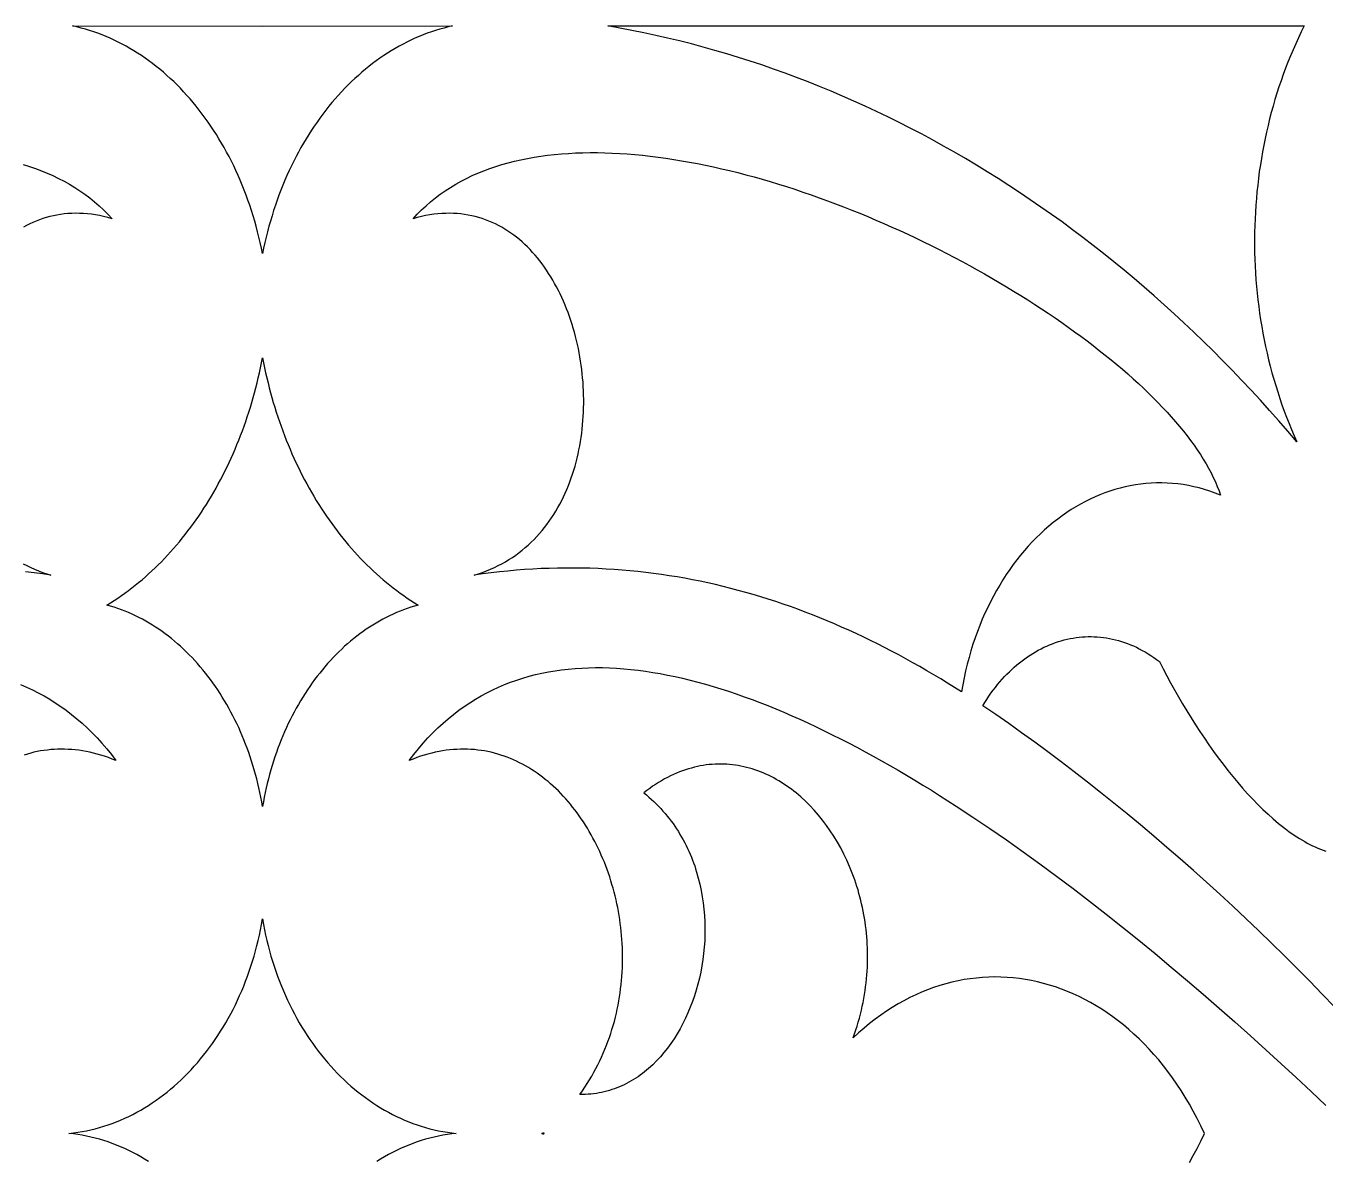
# Model space of a CAD drawing. Extents: x -4950 to -2150, y -1354 to 1346.
# Drawn here: x -4103 to -3927.7, y -1033.4 to -880.4 of the extents above; entities that cross this region are included whole.
import ezdxf

# ---------------------------------------------------------------- set-up
doc = ezdxf.new("R2010")
doc.units = 0
doc.layers.add('LAYER_1', color=18, linetype='CONTINUOUS')

msp = doc.modelspace()

# ---------------------------------------------------------------- linework, layer by layer
at = {"layer": 'LAYER_1'}
for points in [[(-4071.1, -911.13), (-4071.25, -910.38), (-4071.41, -909.64), (-4071.59, -908.9), (-4071.77, -908.17), (-4071.96, -907.44), (-4072.16, -906.73), (-4072.38, -906.02), (-4072.6, -905.31), (-4072.83, -904.61), (-4073.07, -903.92), (-4073.32, -903.24), (-4073.57, -902.56), (-4073.84, -901.9), (-4074.12, -901.23), (-4074.4, -900.58), (-4074.69, -899.93), (-4074.99, -899.3), (-4075.3, -898.67), (-4075.62, -898.04), (-4075.95, -897.43), (-4076.28, -896.82), (-4076.63, -896.23), (-4076.98, -895.64), (-4077.33, -895.06), (-4077.7, -894.49), (-4078.07, -893.93), (-4078.45, -893.37), (-4078.84, -892.83), (-4079.23, -892.29), (-4079.64, -891.77), (-4080.05, -891.25), (-4080.46, -890.75), (-4080.88, -890.25), (-4081.31, -889.77), (-4081.75, -889.29), (-4082.19, -888.82), (-4082.64, -888.37), (-4083.09, -887.92), (-4083.56, -887.49), (-4084.02, -887.07), (-4084.49, -886.65), (-4084.97, -886.25), (-4085.46, -885.86), (-4085.95, -885.48), (-4086.44, -885.11), (-4086.94, -884.75), (-4087.45, -884.41), (-4087.96, -884.07), (-4088.48, -883.75), (-4089, -883.44), (-4089.52, -883.14), (-4090.05, -882.85), (-4090.59, -882.58), (-4091.13, -882.32), (-4091.67, -882.07), (-4092.22, -881.83), (-4092.77, -881.61), (-4093.33, -881.39), (-4093.89, -881.2), (-4094.45, -881.01), (-4095.02, -880.84), (-4095.59, -880.68), (-4096.17, -880.54), (-4096.75, -880.4), (-4071.1, -880.41), (-4045.45, -880.4), (-4046.03, -880.54), (-4046.6, -880.68), (-4047.18, -880.84), (-4047.74, -881.01), (-4048.31, -881.2), (-4048.87, -881.39), (-4049.42, -881.61), (-4049.98, -881.83), (-4050.53, -882.07), (-4051.07, -882.32), (-4051.61, -882.58), (-4052.14, -882.85), (-4052.67, -883.14), (-4053.2, -883.44), (-4053.72, -883.75), (-4054.24, -884.07), (-4054.75, -884.41), (-4055.25, -884.75), (-4055.75, -885.11), (-4056.25, -885.48), (-4056.74, -885.86), (-4057.22, -886.25), (-4057.7, -886.65), (-4058.17, -887.07), (-4058.64, -887.49), (-4059.1, -887.92), (-4059.56, -888.37), (-4060.01, -888.82), (-4060.45, -889.29), (-4060.88, -889.77), (-4061.31, -890.25), (-4061.74, -890.75), (-4062.15, -891.25), (-4062.56, -891.77), (-4062.96, -892.29), (-4063.36, -892.83), (-4063.74, -893.37), (-4064.13, -893.93), (-4064.5, -894.49), (-4064.86, -895.06), (-4065.22, -895.64), (-4065.57, -896.23), (-4065.91, -896.82), (-4066.25, -897.43), (-4066.57, -898.04), (-4066.89, -898.67), (-4067.2, -899.3), (-4067.5, -899.93), (-4067.8, -900.58), (-4068.08, -901.23), (-4068.36, -901.9), (-4068.62, -902.56), (-4068.88, -903.24), (-4069.13, -903.92), (-4069.37, -904.61), (-4069.6, -905.31), (-4069.82, -906.02), (-4070.03, -906.73), (-4070.24, -907.44), (-4070.43, -908.17), (-4070.61, -908.9), (-4070.78, -909.64), (-4070.95, -910.38)], [(-3931.47, -936.54), (-3932.69, -935.11), (-3933.92, -933.7), (-3935.16, -932.3), (-3936.41, -930.92), (-3937.67, -929.56), (-3938.94, -928.21), (-3940.22, -926.88), (-3941.5, -925.57), (-3942.79, -924.27), (-3944.1, -922.99), (-3945.41, -921.73), (-3946.73, -920.48), (-3948.05, -919.25), (-3949.39, -918.04), (-3950.73, -916.84), (-3952.09, -915.66), (-3953.45, -914.5), (-3954.81, -913.36), (-3956.19, -912.23), (-3957.57, -911.12), (-3958.96, -910.03), (-3960.36, -908.96), (-3961.77, -907.9), (-3963.18, -906.86), (-3964.6, -905.84), (-3966.03, -904.84), (-3967.46, -903.85), (-3968.9, -902.88), (-3970.35, -901.93), (-3971.81, -901), (-3973.27, -900.08), (-3974.73, -899.19), (-3976.21, -898.31), (-3977.69, -897.45), (-3979.17, -896.61), (-3980.67, -895.79), (-3982.16, -894.98), (-3983.67, -894.19), (-3985.18, -893.43), (-3986.69, -892.68), (-3988.21, -891.95), (-3989.74, -891.23), (-3991.27, -890.54), (-3992.81, -889.87), (-3994.35, -889.21), (-3995.9, -888.57), (-3997.45, -887.96), (-3999.01, -887.36), (-4000.57, -886.78), (-4002.13, -886.22), (-4003.7, -885.67), (-4005.28, -885.15), (-4006.86, -884.65), (-4008.44, -884.16), (-4010.03, -883.7), (-4011.62, -883.26), (-4013.22, -882.83), (-4014.82, -882.42), (-4016.42, -882.04), (-4018.03, -881.67), (-4019.64, -881.33), (-4021.26, -881), (-4022.87, -880.69), (-4024.49, -880.4), (-3930.49, -880.4), (-3930.89, -881.2), (-3931.27, -882), (-3931.64, -882.81), (-3932, -883.62), (-3932.35, -884.44), (-3932.68, -885.27), (-3933, -886.1), (-3933.32, -886.94), (-3933.62, -887.79), (-3933.9, -888.64), (-3934.18, -889.49), (-3934.44, -890.35), (-3934.69, -891.21), (-3934.93, -892.08), (-3935.16, -892.96), (-3935.37, -893.84), (-3935.58, -894.72), (-3935.77, -895.6), (-3935.95, -896.49), (-3936.12, -897.38), (-3936.27, -898.28), (-3936.41, -899.17), (-3936.55, -900.07), (-3936.66, -900.98), (-3936.77, -901.88), (-3936.87, -902.79), (-3936.95, -903.7), (-3937.02, -904.61), (-3937.08, -905.52), (-3937.13, -906.43), (-3937.16, -907.34), (-3937.18, -908.25), (-3937.19, -909.17), (-3937.19, -910.08), (-3937.18, -911), (-3937.15, -911.91), (-3937.11, -912.82), (-3937.06, -913.74), (-3937, -914.65), (-3936.93, -915.56), (-3936.84, -916.47), (-3936.74, -917.38), (-3936.63, -918.28), (-3936.51, -919.19), (-3936.37, -920.09), (-3936.22, -920.99), (-3936.06, -921.89), (-3935.89, -922.78), (-3935.71, -923.68), (-3935.51, -924.56), (-3935.3, -925.45), (-3935.08, -926.33), (-3934.85, -927.21), (-3934.6, -928.08), (-3934.34, -928.95), (-3934.07, -929.81), (-3933.79, -930.67), (-3933.5, -931.53), (-3933.19, -932.38), (-3932.87, -933.22), (-3932.54, -934.06), (-3932.2, -934.89), (-3931.84, -935.72)], [(-3976.76, -970.28), (-3977.69, -969.69), (-3978.62, -969.11), (-3979.56, -968.54), (-3980.49, -967.98), (-3981.43, -967.43), (-3982.38, -966.88), (-3983.32, -966.35), (-3984.27, -965.82), (-3985.22, -965.31), (-3986.18, -964.8), (-3987.13, -964.31), (-3988.09, -963.82), (-3989.05, -963.34), (-3990.02, -962.88), (-3990.99, -962.42), (-3991.96, -961.98), (-3992.93, -961.54), (-3993.91, -961.12), (-3994.89, -960.7), (-3995.87, -960.3), (-3996.86, -959.91), (-3997.85, -959.52), (-3998.84, -959.15), (-3999.83, -958.79), (-4000.83, -958.44), (-4001.83, -958.11), (-4002.84, -957.78), (-4003.85, -957.47), (-4004.86, -957.16), (-4005.87, -956.87), (-4006.89, -956.59), (-4007.91, -956.32), (-4008.93, -956.07), (-4009.96, -955.82), (-4010.99, -955.59), (-4012.03, -955.37), (-4013.07, -955.16), (-4014.11, -954.96), (-4015.15, -954.78), (-4016.2, -954.61), (-4017.26, -954.45), (-4018.31, -954.31), (-4019.37, -954.17), (-4020.44, -954.05), (-4021.5, -953.95), (-4022.57, -953.85), (-4023.65, -953.77), (-4024.73, -953.71), (-4025.81, -953.65), (-4026.9, -953.61), (-4027.99, -953.59), (-4029.08, -953.58), (-4030.18, -953.58), (-4031.28, -953.59), (-4032.39, -953.62), (-4033.5, -953.66), (-4034.61, -953.72), (-4035.73, -953.79), (-4036.85, -953.88), (-4037.98, -953.98), (-4039.11, -954.09), (-4040.25, -954.22), (-4041.39, -954.37), (-4042.53, -954.53), (-4041.96, -954.35), (-4041.41, -954.16), (-4040.86, -953.95), (-4040.33, -953.73), (-4039.81, -953.5), (-4039.3, -953.25), (-4038.8, -952.99), (-4038.31, -952.72), (-4037.84, -952.43), (-4037.37, -952.14), (-4036.92, -951.83), (-4036.48, -951.5), (-4036.05, -951.17), (-4035.64, -950.82), (-4035.23, -950.47), (-4034.84, -950.1), (-4034.45, -949.72), (-4034.08, -949.33), (-4033.72, -948.93), (-4033.37, -948.52), (-4033.03, -948.11), (-4032.71, -947.68), (-4032.39, -947.24), (-4032.08, -946.8), (-4031.79, -946.35), (-4031.5, -945.88), (-4031.23, -945.42), (-4030.97, -944.94), (-4030.72, -944.46), (-4030.47, -943.96), (-4030.24, -943.47), (-4030.02, -942.96), (-4029.81, -942.45), (-4029.62, -941.94), (-4029.43, -941.42), (-4029.25, -940.89), (-4029.08, -940.36), (-4028.92, -939.82), (-4028.77, -939.28), (-4028.64, -938.73), (-4028.51, -938.18), (-4028.39, -937.63), (-4028.28, -937.07), (-4028.19, -936.51), (-4028.1, -935.95), (-4028.02, -935.38), (-4027.95, -934.82), (-4027.9, -934.25), (-4027.85, -933.68), (-4027.81, -933.1), (-4027.78, -932.53), (-4027.76, -931.95), (-4027.75, -931.38), (-4027.75, -930.8), (-4027.76, -930.22), (-4027.78, -929.65), (-4027.81, -929.07), (-4027.84, -928.5), (-4027.89, -927.92), (-4027.95, -927.35), (-4028.01, -926.78), (-4028.09, -926.21), (-4028.17, -925.64), (-4028.26, -925.08), (-4028.36, -924.52), (-4028.47, -923.96), (-4028.59, -923.4), (-4028.72, -922.85), (-4028.86, -922.3), (-4029, -921.75), (-4029.16, -921.21), (-4029.32, -920.68), (-4029.49, -920.14), (-4029.67, -919.62), (-4029.86, -919.1), (-4030.06, -918.58), (-4030.26, -918.07), (-4030.47, -917.57), (-4030.7, -917.07), (-4030.93, -916.58), (-4031.17, -916.1), (-4031.41, -915.62), (-4031.67, -915.16), (-4031.93, -914.7), (-4032.2, -914.25), (-4032.48, -913.8), (-4032.77, -913.37), (-4033.06, -912.94), (-4033.36, -912.52), (-4033.67, -912.12), (-4033.99, -911.72), (-4034.32, -911.33), (-4034.65, -910.96), (-4034.99, -910.59), (-4035.34, -910.23), (-4035.7, -909.89), (-4036.06, -909.56), (-4036.43, -909.24), (-4036.81, -908.93), (-4037.2, -908.63), (-4037.59, -908.35), (-4037.99, -908.08), (-4038.4, -907.82), (-4038.81, -907.57), (-4039.23, -907.34), (-4039.66, -907.12), (-4040.1, -906.92), (-4040.54, -906.73), (-4040.99, -906.56), (-4041.45, -906.4), (-4041.91, -906.25), (-4042.38, -906.13), (-4042.86, -906.01), (-4043.34, -905.92), (-4043.83, -905.84), (-4044.33, -905.78), (-4044.83, -905.73), (-4045.34, -905.7), (-4045.86, -905.69), (-4046.38, -905.7), (-4046.91, -905.72), (-4047.44, -905.76), (-4047.98, -905.82), (-4048.53, -905.9), (-4049.09, -906), (-4049.65, -906.12), (-4050.21, -906.26), (-4050.78, -906.42), (-4050.22, -905.81), (-4049.63, -905.22), (-4049.03, -904.66), (-4048.41, -904.12), (-4047.77, -903.61), (-4047.11, -903.11), (-4046.43, -902.64), (-4045.74, -902.19), (-4045.03, -901.76), (-4044.3, -901.36), (-4043.56, -900.98), (-4042.81, -900.61), (-4042.03, -900.27), (-4041.25, -899.95), (-4040.44, -899.65), (-4039.63, -899.38), (-4038.8, -899.12), (-4037.95, -898.88), (-4037.09, -898.66), (-4036.22, -898.46), (-4035.34, -898.28), (-4034.45, -898.12), (-4033.54, -897.98), (-4032.62, -897.86), (-4031.69, -897.75), (-4030.75, -897.67), (-4029.8, -897.6), (-4028.84, -897.55), (-4027.87, -897.51), (-4026.89, -897.5), (-4025.9, -897.5), (-4024.9, -897.52), (-4023.9, -897.56), (-4022.88, -897.61), (-4021.86, -897.67), (-4020.83, -897.76), (-4019.8, -897.86), (-4018.76, -897.97), (-4017.71, -898.1), (-4016.65, -898.25), (-4015.59, -898.41), (-4014.53, -898.59), (-4013.46, -898.78), (-4012.38, -898.98), (-4011.3, -899.2), (-4010.22, -899.43), (-4009.14, -899.67), (-4008.05, -899.93), (-4006.95, -900.2), (-4005.86, -900.49), (-4004.76, -900.78), (-4003.67, -901.09), (-4002.57, -901.42), (-4001.47, -901.75), (-4000.36, -902.09), (-3999.26, -902.45), (-3998.16, -902.82), (-3997.06, -903.2), (-3995.96, -903.59), (-3994.86, -903.99), (-3993.76, -904.4), (-3992.67, -904.82), (-3991.57, -905.25), (-3990.48, -905.69), (-3989.39, -906.14), (-3988.31, -906.6), (-3987.23, -907.07), (-3986.15, -907.54), (-3985.08, -908.03), (-3984.01, -908.52), (-3982.94, -909.02), (-3981.88, -909.53), (-3980.83, -910.05), (-3979.78, -910.58), (-3978.74, -911.11), (-3977.71, -911.65), (-3976.68, -912.19), (-3975.66, -912.75), (-3974.65, -913.31), (-3973.65, -913.87), (-3972.65, -914.44), (-3971.66, -915.02), (-3970.69, -915.6), (-3969.72, -916.19), (-3968.76, -916.78), (-3967.81, -917.38), (-3966.87, -917.98), (-3965.95, -918.58), (-3965.03, -919.19), (-3964.13, -919.81), (-3963.23, -920.42), (-3962.35, -921.04), (-3961.49, -921.67), (-3960.63, -922.29), (-3959.79, -922.92), (-3958.96, -923.55), (-3958.15, -924.19), (-3957.35, -924.82), (-3956.57, -925.46), (-3955.8, -926.1), (-3955.04, -926.74), (-3954.31, -927.38), (-3953.58, -928.03), (-3952.88, -928.67), (-3952.19, -929.31), (-3951.52, -929.96), (-3950.86, -930.6), (-3950.23, -931.25), (-3949.61, -931.89), (-3949.01, -932.53), (-3948.43, -933.17), (-3947.87, -933.82), (-3947.33, -934.46), (-3946.8, -935.09), (-3946.3, -935.73), (-3945.82, -936.36), (-3945.36, -937), (-3944.92, -937.63), (-3944.51, -938.25), (-3944.11, -938.88), (-3943.74, -939.5), (-3943.39, -940.11), (-3943.06, -940.73), (-3942.76, -941.34), (-3942.48, -941.94), (-3942.22, -942.55), (-3941.99, -943.14), (-3941.79, -943.74), (-3942.51, -943.45), (-3943.23, -943.2), (-3943.96, -942.97), (-3944.68, -942.77), (-3945.41, -942.6), (-3946.13, -942.45), (-3946.85, -942.32), (-3947.57, -942.23), (-3948.29, -942.16), (-3949.01, -942.11), (-3949.73, -942.09), (-3950.44, -942.09), (-3951.15, -942.12), (-3951.86, -942.17), (-3952.57, -942.25), (-3953.27, -942.35), (-3953.97, -942.47), (-3954.66, -942.61), (-3955.35, -942.78), (-3956.04, -942.98), (-3956.72, -943.19), (-3957.39, -943.43), (-3958.06, -943.69), (-3958.72, -943.97), (-3959.38, -944.27), (-3960.03, -944.59), (-3960.67, -944.94), (-3961.31, -945.3), (-3961.93, -945.69), (-3962.55, -946.09), (-3963.17, -946.52), (-3963.77, -946.97), (-3964.36, -947.43), (-3964.95, -947.92), (-3965.53, -948.42), (-3966.09, -948.95), (-3966.65, -949.49), (-3967.19, -950.05), (-3967.73, -950.63), (-3968.25, -951.22), (-3968.77, -951.84), (-3969.27, -952.47), (-3969.76, -953.12), (-3970.24, -953.78), (-3970.7, -954.47), (-3971.15, -955.16), (-3971.59, -955.88), (-3972.02, -956.61), (-3972.43, -957.36), (-3972.83, -958.12), (-3973.21, -958.9), (-3973.58, -959.69), (-3973.94, -960.5), (-3974.28, -961.32), (-3974.6, -962.15), (-3974.91, -963), (-3975.2, -963.87), (-3975.47, -964.75), (-3975.73, -965.64), (-3975.97, -966.54), (-3976.2, -967.46), (-3976.4, -968.39), (-3976.59, -969.33)], [(-4071.1, -985.76), (-4071.21, -985.13), (-4071.33, -984.5), (-4071.45, -983.88), (-4071.59, -983.26), (-4071.73, -982.64), (-4071.89, -982.04), (-4072.05, -981.43), (-4072.21, -980.83), (-4072.39, -980.24), (-4072.57, -979.65), (-4072.77, -979.06), (-4072.97, -978.48), (-4073.17, -977.91), (-4073.39, -977.34), (-4073.61, -976.78), (-4073.84, -976.22), (-4074.08, -975.67), (-4074.32, -975.12), (-4074.57, -974.58), (-4074.83, -974.05), (-4075.1, -973.53), (-4075.37, -973.01), (-4075.65, -972.49), (-4075.94, -971.99), (-4076.23, -971.49), (-4076.53, -970.99), (-4076.84, -970.51), (-4077.15, -970.03), (-4077.47, -969.56), (-4077.8, -969.09), (-4078.13, -968.64), (-4078.47, -968.19), (-4078.81, -967.75), (-4079.16, -967.31), (-4079.52, -966.89), (-4079.88, -966.47), (-4080.25, -966.06), (-4080.62, -965.66), (-4081, -965.27), (-4081.39, -964.89), (-4081.78, -964.51), (-4082.17, -964.14), (-4082.58, -963.79), (-4082.98, -963.44), (-4083.39, -963.1), (-4083.81, -962.77), (-4084.23, -962.45), (-4084.66, -962.14), (-4085.09, -961.84), (-4085.53, -961.55), (-4085.97, -961.27), (-4086.42, -961), (-4086.87, -960.74), (-4087.32, -960.49), (-4087.78, -960.25), (-4088.24, -960.02), (-4088.71, -959.8), (-4089.18, -959.59), (-4089.66, -959.39), (-4090.14, -959.21), (-4090.63, -959.03), (-4091.11, -958.87), (-4091.61, -958.71), (-4092.1, -958.57), (-4091.61, -958.27), (-4091.12, -957.95), (-4090.64, -957.63), (-4090.16, -957.3), (-4089.68, -956.96), (-4089.21, -956.62), (-4088.74, -956.26), (-4088.28, -955.9), (-4087.83, -955.53), (-4087.37, -955.15), (-4086.92, -954.76), (-4086.48, -954.37), (-4086.04, -953.97), (-4085.61, -953.56), (-4085.18, -953.14), (-4084.76, -952.72), (-4084.34, -952.28), (-4083.92, -951.84), (-4083.51, -951.4), (-4083.11, -950.94), (-4082.71, -950.48), (-4082.32, -950.02), (-4081.93, -949.54), (-4081.55, -949.06), (-4081.17, -948.57), (-4080.8, -948.08), (-4080.43, -947.58), (-4080.07, -947.07), (-4079.71, -946.56), (-4079.36, -946.04), (-4079.02, -945.51), (-4078.68, -944.98), (-4078.34, -944.44), (-4078.01, -943.89), (-4077.69, -943.34), (-4077.38, -942.79), (-4077.07, -942.23), (-4076.76, -941.66), (-4076.46, -941.09), (-4076.17, -940.51), (-4075.89, -939.92), (-4075.61, -939.33), (-4075.33, -938.74), (-4075.06, -938.14), (-4074.8, -937.53), (-4074.55, -936.92), (-4074.3, -936.31), (-4074.06, -935.69), (-4073.82, -935.07), (-4073.59, -934.44), (-4073.37, -933.8), (-4073.16, -933.17), (-4072.95, -932.52), (-4072.74, -931.88), (-4072.55, -931.23), (-4072.36, -930.57), (-4072.18, -929.91), (-4072, -929.25), (-4071.83, -928.58), (-4071.67, -927.91), (-4071.52, -927.24), (-4071.37, -926.56), (-4071.23, -925.88), (-4071.1, -925.19), (-4070.97, -925.88), (-4070.83, -926.56), (-4070.68, -927.24), (-4070.52, -927.91), (-4070.36, -928.58), (-4070.2, -929.25), (-4070.02, -929.91), (-4069.84, -930.57), (-4069.65, -931.23), (-4069.45, -931.88), (-4069.25, -932.52), (-4069.04, -933.17), (-4068.83, -933.8), (-4068.6, -934.44), (-4068.37, -935.07), (-4068.14, -935.69), (-4067.9, -936.31), (-4067.65, -936.92), (-4067.39, -937.53), (-4067.13, -938.14), (-4066.86, -938.74), (-4066.59, -939.33), (-4066.31, -939.92), (-4066.02, -940.51), (-4065.73, -941.09), (-4065.43, -941.66), (-4065.13, -942.23), (-4064.82, -942.79), (-4064.5, -943.34), (-4064.18, -943.89), (-4063.85, -944.44), (-4063.52, -944.98), (-4063.18, -945.51), (-4062.84, -946.04), (-4062.49, -946.56), (-4062.13, -947.07), (-4061.77, -947.58), (-4061.4, -948.08), (-4061.03, -948.57), (-4060.65, -949.06), (-4060.27, -949.54), (-4059.88, -950.02), (-4059.49, -950.48), (-4059.09, -950.94), (-4058.68, -951.4), (-4058.27, -951.84), (-4057.86, -952.28), (-4057.44, -952.72), (-4057.02, -953.14), (-4056.59, -953.56), (-4056.15, -953.97), (-4055.72, -954.37), (-4055.27, -954.76), (-4054.82, -955.15), (-4054.37, -955.53), (-4053.91, -955.9), (-4053.45, -956.26), (-4052.99, -956.62), (-4052.51, -956.96), (-4052.04, -957.3), (-4051.56, -957.63), (-4051.08, -957.95), (-4050.59, -958.27), (-4050.1, -958.57), (-4050.59, -958.71), (-4051.08, -958.87), (-4051.57, -959.03), (-4052.06, -959.21), (-4052.54, -959.39), (-4053.01, -959.59), (-4053.48, -959.8), (-4053.95, -960.02), (-4054.42, -960.25), (-4054.88, -960.49), (-4055.33, -960.74), (-4055.78, -961), (-4056.23, -961.27), (-4056.67, -961.55), (-4057.1, -961.84), (-4057.54, -962.14), (-4057.96, -962.45), (-4058.39, -962.77), (-4058.8, -963.1), (-4059.21, -963.44), (-4059.62, -963.79), (-4060.02, -964.14), (-4060.42, -964.51), (-4060.81, -964.89), (-4061.19, -965.27), (-4061.57, -965.66), (-4061.95, -966.06), (-4062.32, -966.47), (-4062.68, -966.89), (-4063.03, -967.31), (-4063.38, -967.75), (-4063.73, -968.19), (-4064.07, -968.64), (-4064.4, -969.09), (-4064.73, -969.56), (-4065.05, -970.03), (-4065.36, -970.51), (-4065.66, -970.99), (-4065.96, -971.49), (-4066.26, -971.99), (-4066.54, -972.49), (-4066.82, -973.01), (-4067.1, -973.53), (-4067.36, -974.05), (-4067.62, -974.58), (-4067.87, -975.12), (-4068.12, -975.67), (-4068.36, -976.22), (-4068.59, -976.78), (-4068.81, -977.34), (-4069.02, -977.91), (-4069.23, -978.48), (-4069.43, -979.06), (-4069.62, -979.65), (-4069.81, -980.24), (-4069.98, -980.83), (-4070.15, -981.43), (-4070.31, -982.04), (-4070.46, -982.64), (-4070.61, -983.26), (-4070.74, -983.88), (-4070.87, -984.5), (-4070.99, -985.13)], [(-4033.07, -1029.89), (-4033.11, -1029.94), (-4033.14, -1029.97), (-4033.18, -1029.98), (-4033.22, -1029.98), (-4033.3, -1029.95), (-4033.38, -1029.89), (-4033.3, -1029.84), (-4033.22, -1029.81), (-4033.18, -1029.8), (-4033.14, -1029.82), (-4033.11, -1029.84)]]:
    msp.add_lwpolyline(points, close=True, dxfattribs=at)
for points in [[(-4103.4, -899.12), (-4102.57, -899.38), (-4101.75, -899.65), (-4100.95, -899.95), (-4100.16, -900.27), (-4099.39, -900.61), (-4098.63, -900.98), (-4097.89, -901.36), (-4097.17, -901.76), (-4096.46, -902.19), (-4095.76, -902.64), (-4095.09, -903.11), (-4094.43, -903.61), (-4093.79, -904.12), (-4093.17, -904.66), (-4092.56, -905.22), (-4091.98, -905.81), (-4091.41, -906.42), (-4091.99, -906.26), (-4092.55, -906.12), (-4093.11, -906), (-4093.67, -905.9), (-4094.21, -905.82), (-4094.75, -905.76), (-4095.29, -905.72), (-4095.82, -905.7), (-4096.34, -905.69), (-4096.86, -905.7), (-4097.37, -905.73), (-4097.87, -905.78), (-4098.37, -905.84), (-4098.86, -905.92), (-4099.34, -906.01), (-4099.82, -906.13), (-4100.29, -906.25), (-4100.75, -906.4), (-4101.21, -906.56), (-4101.66, -906.73), (-4102.1, -906.92), (-4102.53, -907.12), (-4102.96, -907.34), (-4103.38, -907.57)], [(-4103.4, -952.99), (-4102.9, -953.25), (-4102.39, -953.5), (-4101.87, -953.73), (-4101.34, -953.95), (-4100.79, -954.16), (-4100.23, -954.35), (-4099.67, -954.53), (-4100.81, -954.37), (-4101.95, -954.22), (-4103.08, -954.09)], [(-3926.39, -1012.83), (-3928.06, -1011.08), (-3929.75, -1009.34), (-3931.45, -1007.62), (-3933.17, -1005.91), (-3934.9, -1004.21), (-3936.63, -1002.53), (-3938.38, -1000.87), (-3940.14, -999.23), (-3941.9, -997.6), (-3943.68, -995.99), (-3945.45, -994.4), (-3947.24, -992.83), (-3949.02, -991.28), (-3950.81, -989.75), (-3952.6, -988.24), (-3954.39, -986.76), (-3956.18, -985.3), (-3957.97, -983.87), (-3959.76, -982.46), (-3961.54, -981.07), (-3963.32, -979.72), (-3965.1, -978.39), (-3966.87, -977.09), (-3968.63, -975.81), (-3970.38, -974.57), (-3972.13, -973.36), (-3973.86, -972.18), (-3973.6, -971.74), (-3973.33, -971.31), (-3973.05, -970.89), (-3972.77, -970.48), (-3972.48, -970.08), (-3972.18, -969.69), (-3971.88, -969.31), (-3971.57, -968.94), (-3971.26, -968.58), (-3970.94, -968.23), (-3970.62, -967.9), (-3970.29, -967.57), (-3969.96, -967.25), (-3969.62, -966.94), (-3969.27, -966.65), (-3968.93, -966.36), (-3968.58, -966.09), (-3968.22, -965.82), (-3967.86, -965.57), (-3967.5, -965.33), (-3967.13, -965.1), (-3966.76, -964.88), (-3966.38, -964.67), (-3966, -964.47), (-3965.62, -964.28), (-3965.24, -964.11), (-3964.85, -963.94), (-3964.46, -963.79), (-3964.07, -963.65), (-3963.68, -963.51), (-3963.28, -963.4), (-3962.88, -963.29), (-3962.48, -963.19), (-3962.08, -963.11), (-3961.68, -963.03), (-3961.27, -962.97), (-3960.87, -962.92), (-3960.46, -962.88), (-3960.05, -962.86), (-3959.65, -962.84), (-3959.24, -962.84), (-3958.83, -962.85), (-3958.42, -962.87), (-3958.01, -962.91), (-3957.6, -962.95), (-3957.19, -963.01), (-3956.78, -963.08), (-3956.37, -963.17), (-3955.96, -963.26), (-3955.56, -963.37), (-3955.15, -963.49), (-3954.75, -963.62), (-3954.34, -963.77), (-3953.94, -963.93), (-3953.54, -964.1), (-3953.14, -964.28), (-3952.75, -964.48), (-3952.35, -964.69), (-3951.96, -964.91), (-3951.57, -965.14), (-3951.18, -965.39), (-3950.8, -965.65), (-3950.42, -965.93), (-3950.04, -966.21), (-3949.55, -967.16), (-3949.05, -968.12), (-3948.53, -969.07), (-3948, -970.02), (-3947.46, -970.97), (-3946.9, -971.92), (-3946.33, -972.86), (-3945.76, -973.79), (-3945.17, -974.72), (-3944.57, -975.64), (-3943.96, -976.55), (-3943.35, -977.44), (-3942.72, -978.33), (-3942.09, -979.2), (-3941.44, -980.05), (-3940.79, -980.89), (-3940.14, -981.71), (-3939.47, -982.51), (-3938.8, -983.29), (-3938.13, -984.04), (-3937.44, -984.78), (-3936.76, -985.48), (-3936.07, -986.16), (-3935.37, -986.82), (-3934.67, -987.44), (-3933.97, -988.04), (-3933.26, -988.6), (-3932.56, -989.13), (-3931.85, -989.62), (-3931.14, -990.08), (-3930.42, -990.5), (-3930.07, -990.7), (-3929.71, -990.89), (-3929.35, -991.06), (-3929, -991.23), (-3928.64, -991.39), (-3928.28, -991.53), (-3927.93, -991.67), (-3927.57, -991.79)], [(-3945.99, -1033.84), (-3945.46, -1032.89), (-3944.94, -1031.92), (-3944.44, -1030.92), (-3943.96, -1029.89), (-3944.44, -1028.87), (-3944.94, -1027.87), (-3945.46, -1026.89), (-3945.99, -1025.94), (-3946.54, -1025.02), (-3947.1, -1024.12), (-3947.68, -1023.24), (-3948.27, -1022.39), (-3948.88, -1021.56), (-3949.49, -1020.76), (-3950.13, -1019.98), (-3950.77, -1019.23), (-3951.43, -1018.51), (-3952.1, -1017.81), (-3952.78, -1017.13), (-3953.47, -1016.48), (-3954.17, -1015.86), (-3954.88, -1015.26), (-3955.6, -1014.69), (-3956.33, -1014.14), (-3957.07, -1013.62), (-3957.82, -1013.13), (-3958.58, -1012.66), (-3959.34, -1012.22), (-3960.11, -1011.8), (-3960.89, -1011.41), (-3961.67, -1011.05), (-3962.46, -1010.72), (-3963.26, -1010.41), (-3964.06, -1010.12), (-3964.86, -1009.87), (-3965.67, -1009.64), (-3966.49, -1009.44), (-3967.3, -1009.26), (-3968.12, -1009.11), (-3968.94, -1008.99), (-3969.77, -1008.9), (-3970.6, -1008.83), (-3971.42, -1008.79), (-3972.25, -1008.78), (-3973.08, -1008.8), (-3973.91, -1008.84), (-3974.74, -1008.92), (-3975.57, -1009.02), (-3976.4, -1009.14), (-3977.22, -1009.3), (-3978.05, -1009.48), (-3978.87, -1009.7), (-3979.69, -1009.94), (-3980.51, -1010.21), (-3981.32, -1010.5), (-3982.13, -1010.83), (-3982.93, -1011.19), (-3983.73, -1011.57), (-3984.52, -1011.98), (-3985.31, -1012.42), (-3986.1, -1012.89), (-3986.87, -1013.39), (-3987.64, -1013.92), (-3988.4, -1014.48), (-3989.15, -1015.06), (-3989.9, -1015.68), (-3990.64, -1016.32), (-3991.37, -1017), (-3991.18, -1016.47), (-3991, -1015.93), (-3990.83, -1015.4), (-3990.68, -1014.87), (-3990.53, -1014.34), (-3990.39, -1013.8), (-3990.26, -1013.27), (-3990.14, -1012.74), (-3990.03, -1012.21), (-3989.93, -1011.68), (-3989.84, -1011.15), (-3989.76, -1010.62), (-3989.69, -1010.09), (-3989.63, -1009.56), (-3989.57, -1009.04), (-3989.53, -1008.51), (-3989.49, -1007.99), (-3989.46, -1007.47), (-3989.44, -1006.95), (-3989.43, -1006.43), (-3989.43, -1005.91), (-3989.43, -1005.39), (-3989.45, -1004.88), (-3989.47, -1004.37), (-3989.5, -1003.86), (-3989.54, -1003.35), (-3989.59, -1002.85), (-3989.64, -1002.35), (-3989.7, -1001.85), (-3989.77, -1001.35), (-3989.85, -1000.86), (-3989.93, -1000.37), (-3990.02, -999.88), (-3990.12, -999.4), (-3990.23, -998.92), (-3990.34, -998.44), (-3990.46, -997.97), (-3990.59, -997.5), (-3990.72, -997.03), (-3990.86, -996.57), (-3991.01, -996.11), (-3991.17, -995.66), (-3991.33, -995.21), (-3991.49, -994.76), (-3991.85, -993.88), (-3992.22, -993.02), (-3992.63, -992.18), (-3993.05, -991.36), (-3993.5, -990.57), (-3993.97, -989.79), (-3994.46, -989.04), (-3994.97, -988.31), (-3995.5, -987.6), (-3996.05, -986.92), (-3996.62, -986.27), (-3997.21, -985.64), (-3997.81, -985.05), (-3998.43, -984.48), (-3999.07, -983.94), (-3999.39, -983.68), (-3999.72, -983.43), (-4000.05, -983.19), (-4000.38, -982.96), (-4000.72, -982.73), (-4001.06, -982.51), (-4001.41, -982.3), (-4001.75, -982.1), (-4002.1, -981.91), (-4002.46, -981.73), (-4002.81, -981.55), (-4003.17, -981.39), (-4003.53, -981.23), (-4003.9, -981.08), (-4004.26, -980.94), (-4004.63, -980.81), (-4005.01, -980.7), (-4005.38, -980.59), (-4005.76, -980.49), (-4006.13, -980.39), (-4006.52, -980.31), (-4006.9, -980.24), (-4007.28, -980.18), (-4007.67, -980.13), (-4008.06, -980.09), (-4008.44, -980.06), (-4008.84, -980.04), (-4009.23, -980.04), (-4009.62, -980.04), (-4010.02, -980.05), (-4010.41, -980.08), (-4010.81, -980.11), (-4011.21, -980.16), (-4011.61, -980.22), (-4012.01, -980.29), (-4012.41, -980.37), (-4012.81, -980.46), (-4013.21, -980.57), (-4013.61, -980.68), (-4014.01, -980.81), (-4014.42, -980.95), (-4014.82, -981.1), (-4015.22, -981.27), (-4015.62, -981.45), (-4016.03, -981.64), (-4016.43, -981.84), (-4016.83, -982.05), (-4017.24, -982.28), (-4017.64, -982.52), (-4018.04, -982.78), (-4018.44, -983.04), (-4018.84, -983.32), (-4019.24, -983.62), (-4019.64, -983.93), (-4019.29, -984.21), (-4018.94, -984.5), (-4018.61, -984.8), (-4018.28, -985.11), (-4017.96, -985.42), (-4017.65, -985.73), (-4017.34, -986.05), (-4017.05, -986.38), (-4016.76, -986.71), (-4016.48, -987.05), (-4016.21, -987.39), (-4015.95, -987.73), (-4015.69, -988.08), (-4015.44, -988.44), (-4015.2, -988.8), (-4014.97, -989.16), (-4014.75, -989.53), (-4014.53, -989.9), (-4014.32, -990.27), (-4014.12, -990.65), (-4013.93, -991.03), (-4013.74, -991.42), (-4013.56, -991.81), (-4013.39, -992.2), (-4013.22, -992.59), (-4013.07, -992.99), (-4012.92, -993.39), (-4012.77, -993.79), (-4012.64, -994.2), (-4012.51, -994.61), (-4012.28, -995.43), (-4012.07, -996.26), (-4011.89, -997.1), (-4011.74, -997.94), (-4011.61, -998.79), (-4011.52, -999.64), (-4011.45, -1000.49), (-4011.4, -1001.35), (-4011.38, -1002.2), (-4011.39, -1003.05), (-4011.42, -1003.91), (-4011.48, -1004.76), (-4011.56, -1005.6), (-4011.67, -1006.44), (-4011.8, -1007.28), (-4011.96, -1008.11), (-4012.14, -1008.93), (-4012.34, -1009.74), (-4012.56, -1010.54), (-4012.81, -1011.33), (-4013.07, -1012.11), (-4013.37, -1012.87), (-4013.68, -1013.62), (-4014.01, -1014.36), (-4014.36, -1015.08), (-4014.74, -1015.78), (-4015.13, -1016.46), (-4015.55, -1017.12), (-4015.98, -1017.76), (-4016.43, -1018.38), (-4016.91, -1018.98), (-4017.4, -1019.56), (-4017.91, -1020.1), (-4018.43, -1020.63), (-4018.98, -1021.12), (-4019.54, -1021.59), (-4019.83, -1021.81), (-4020.12, -1022.03), (-4020.41, -1022.24), (-4020.71, -1022.44), (-4021.02, -1022.63), (-4021.33, -1022.81), (-4021.64, -1022.99), (-4021.95, -1023.16), (-4022.27, -1023.32), (-4022.6, -1023.47), (-4022.93, -1023.61), (-4023.26, -1023.75), (-4023.59, -1023.87), (-4023.93, -1023.99), (-4024.28, -1024.1), (-4024.62, -1024.2), (-4024.97, -1024.28), (-4025.33, -1024.36), (-4025.68, -1024.43), (-4026.04, -1024.49), (-4026.41, -1024.54), (-4026.77, -1024.58), (-4027.15, -1024.61), (-4027.52, -1024.63), (-4027.9, -1024.64), (-4028.28, -1024.64), (-4027.93, -1024.15), (-4027.6, -1023.66), (-4027.28, -1023.17), (-4026.97, -1022.67), (-4026.67, -1022.16), (-4026.39, -1021.65), (-4026.11, -1021.14), (-4025.84, -1020.63), (-4025.59, -1020.11), (-4025.34, -1019.59), (-4025.11, -1019.06), (-4024.89, -1018.53), (-4024.67, -1018), (-4024.47, -1017.47), (-4024.28, -1016.93), (-4024.1, -1016.39), (-4023.93, -1015.85), (-4023.77, -1015.31), (-4023.61, -1014.77), (-4023.47, -1014.22), (-4023.34, -1013.67), (-4023.22, -1013.12), (-4023.11, -1012.57), (-4023.01, -1012.02), (-4022.91, -1011.47), (-4022.83, -1010.92), (-4022.76, -1010.36), (-4022.69, -1009.81), (-4022.64, -1009.26), (-4022.59, -1008.7), (-4022.55, -1008.15), (-4022.53, -1007.59), (-4022.51, -1007.04), (-4022.5, -1006.49), (-4022.5, -1005.93), (-4022.51, -1005.38), (-4022.52, -1004.83), (-4022.55, -1004.28), (-4022.58, -1003.73), (-4022.63, -1003.19), (-4022.68, -1002.64), (-4022.74, -1002.1), (-4022.81, -1001.56), (-4022.88, -1001.02), (-4022.97, -1000.48), (-4023.06, -999.95), (-4023.16, -999.42), (-4023.27, -998.89), (-4023.38, -998.36), (-4023.51, -997.84), (-4023.64, -997.32), (-4023.78, -996.8), (-4023.93, -996.29), (-4024.08, -995.78), (-4024.24, -995.27), (-4024.41, -994.77), (-4024.59, -994.28), (-4024.77, -993.78), (-4024.96, -993.3), (-4025.16, -992.81), (-4025.37, -992.33), (-4025.58, -991.86), (-4025.8, -991.39), (-4026.02, -990.93), (-4026.26, -990.47), (-4026.5, -990.02), (-4026.74, -989.57), (-4026.99, -989.13), (-4027.25, -988.7), (-4027.52, -988.27), (-4027.79, -987.85), (-4028.07, -987.43), (-4028.35, -987.02), (-4028.64, -986.62), (-4028.94, -986.23), (-4029.24, -985.84), (-4029.55, -985.46), (-4029.86, -985.09), (-4030.18, -984.72), (-4030.5, -984.36), (-4030.83, -984.01), (-4031.17, -983.67), (-4031.51, -983.34), (-4031.86, -983.02), (-4032.21, -982.7), (-4032.56, -982.4), (-4032.93, -982.1), (-4033.29, -981.81), (-4033.67, -981.53), (-4034.04, -981.26), (-4034.43, -981), (-4034.81, -980.75), (-4035.2, -980.51), (-4035.6, -980.28), (-4036, -980.06), (-4036.41, -979.85), (-4036.81, -979.65), (-4037.23, -979.46), (-4037.65, -979.28), (-4038.07, -979.12), (-4038.5, -978.96), (-4038.93, -978.82), (-4039.36, -978.68), (-4039.8, -978.56), (-4040.24, -978.45), (-4040.69, -978.36), (-4041.14, -978.27), (-4041.59, -978.2), (-4042.05, -978.14), (-4042.51, -978.09), (-4042.97, -978.05), (-4043.44, -978.03), (-4043.91, -978.02), (-4044.38, -978.03), (-4044.86, -978.05), (-4045.34, -978.08), (-4045.82, -978.12), (-4046.3, -978.18), (-4046.79, -978.25), (-4047.28, -978.34), (-4047.78, -978.44), (-4048.27, -978.56), (-4048.77, -978.69), (-4049.27, -978.83), (-4049.78, -978.99), (-4050.28, -979.17), (-4050.79, -979.36), (-4051.3, -979.57), (-4050.69, -978.76), (-4050.06, -977.98), (-4049.42, -977.23), (-4048.77, -976.51), (-4048.1, -975.82), (-4047.42, -975.15), (-4046.73, -974.52), (-4046.03, -973.91), (-4045.32, -973.33), (-4044.6, -972.78), (-4043.87, -972.25), (-4043.12, -971.75), (-4042.36, -971.28), (-4041.6, -970.83), (-4040.82, -970.41), (-4040.03, -970.02), (-4039.24, -969.65), (-4038.43, -969.3), (-4037.61, -968.99), (-4036.78, -968.69), (-4035.95, -968.42), (-4035.1, -968.18), (-4034.24, -967.96), (-4033.38, -967.76), (-4032.5, -967.59), (-4031.62, -967.44), (-4030.73, -967.31), (-4029.83, -967.21), (-4028.92, -967.13), (-4028.01, -967.07), (-4027.08, -967.03), (-4026.15, -967.02), (-4025.21, -967.02), (-4024.26, -967.05), (-4023.31, -967.1), (-4022.35, -967.17), (-4021.38, -967.26), (-4020.4, -967.38), (-4019.42, -967.51), (-4018.43, -967.66), (-4017.43, -967.83), (-4016.43, -968.02), (-4015.42, -968.23), (-4014.41, -968.46), (-4013.39, -968.71), (-4012.36, -968.97), (-4011.33, -969.26), (-4010.29, -969.56), (-4009.25, -969.88), (-4008.2, -970.21), (-4007.15, -970.57), (-4006.09, -970.94), (-4005.03, -971.33), (-4003.96, -971.73), (-4002.89, -972.15), (-4001.82, -972.59), (-4000.74, -973.04), (-3999.66, -973.51), (-3998.57, -973.99), (-3997.48, -974.49), (-3996.39, -975), (-3995.29, -975.53), (-3994.19, -976.07), (-3993.09, -976.62), (-3991.99, -977.19), (-3990.88, -977.77), (-3989.77, -978.37), (-3988.66, -978.98), (-3987.54, -979.6), (-3986.43, -980.23), (-3985.31, -980.88), (-3984.19, -981.54), (-3983.07, -982.21), (-3981.95, -982.89), (-3980.82, -983.58), (-3979.7, -984.28), (-3977.45, -985.72), (-3975.2, -987.2), (-3972.94, -988.72), (-3970.69, -990.28), (-3968.43, -991.87), (-3966.18, -993.49), (-3963.94, -995.15), (-3961.7, -996.83), (-3959.46, -998.55), (-3957.24, -1000.28), (-3955.02, -1002.04), (-3952.81, -1003.82), (-3950.62, -1005.63), (-3948.43, -1007.44), (-3946.26, -1009.28), (-3944.11, -1011.12), (-3941.97, -1012.98), (-3939.85, -1014.85), (-3937.75, -1016.72), (-3935.67, -1018.61), (-3933.61, -1020.49), (-3931.58, -1022.37), (-3929.56, -1024.26), (-3927.58, -1026.14)], [(-4103.77, -969.3), (-4102.96, -969.65), (-4102.16, -970.02), (-4101.38, -970.41), (-4100.6, -970.83), (-4099.83, -971.28), (-4099.08, -971.75), (-4098.33, -972.25), (-4097.6, -972.78), (-4096.87, -973.33), (-4096.16, -973.91), (-4095.46, -974.52), (-4094.77, -975.15), (-4094.1, -975.82), (-4093.43, -976.51), (-4092.78, -977.23), (-4092.14, -977.98), (-4091.51, -978.76), (-4090.89, -979.57), (-4091.4, -979.36), (-4091.91, -979.17), (-4092.42, -978.99), (-4092.92, -978.83), (-4093.42, -978.69), (-4093.92, -978.56), (-4094.42, -978.44), (-4094.91, -978.34), (-4095.4, -978.25), (-4095.89, -978.18), (-4096.38, -978.12), (-4096.86, -978.08), (-4097.34, -978.05), (-4097.82, -978.03), (-4098.29, -978.02), (-4098.76, -978.03), (-4099.23, -978.05), (-4099.69, -978.09), (-4100.15, -978.14), (-4100.61, -978.2), (-4101.06, -978.27), (-4101.51, -978.36), (-4101.96, -978.45), (-4102.4, -978.56), (-4102.84, -978.68), (-4103.27, -978.82)], [(-4086.51, -1033.67), (-4087.03, -1033.35), (-4087.55, -1033.04), (-4088.08, -1032.74), (-4088.62, -1032.46), (-4089.16, -1032.19), (-4089.71, -1031.93), (-4090.27, -1031.69), (-4090.82, -1031.46), (-4091.39, -1031.24), (-4091.95, -1031.04), (-4092.53, -1030.86), (-4093.1, -1030.68), (-4093.68, -1030.53), (-4094.27, -1030.38), (-4094.86, -1030.25), (-4095.45, -1030.14), (-4096.04, -1030.04), (-4096.64, -1029.96), (-4097.25, -1029.89), (-4096.64, -1029.82), (-4096.04, -1029.74), (-4095.45, -1029.64), (-4094.86, -1029.53), (-4094.27, -1029.4), (-4093.68, -1029.26), (-4093.1, -1029.1), (-4092.53, -1028.93), (-4091.95, -1028.74), (-4091.39, -1028.54), (-4090.82, -1028.32), (-4090.27, -1028.1), (-4089.71, -1027.85), (-4089.16, -1027.6), (-4088.62, -1027.33), (-4088.08, -1027.04), (-4087.55, -1026.75), (-4087.03, -1026.44), (-4086.51, -1026.11), (-4085.99, -1025.78), (-4085.48, -1025.43), (-4084.98, -1025.07), (-4084.48, -1024.7), (-4083.99, -1024.32), (-4083.51, -1023.92), (-4083.03, -1023.51), (-4082.56, -1023.1), (-4082.1, -1022.67), (-4081.64, -1022.22), (-4081.19, -1021.77), (-4080.75, -1021.31), (-4080.31, -1020.83), (-4079.89, -1020.35), (-4079.47, -1019.85), (-4079.06, -1019.35), (-4078.65, -1018.83), (-4078.26, -1018.31), (-4077.87, -1017.77), (-4077.49, -1017.23), (-4077.12, -1016.67), (-4076.76, -1016.11), (-4076.4, -1015.54), (-4076.06, -1014.96), (-4075.72, -1014.37), (-4075.4, -1013.77), (-4075.08, -1013.16), (-4074.77, -1012.54), (-4074.47, -1011.92), (-4074.19, -1011.29), (-4073.91, -1010.65), (-4073.64, -1010), (-4073.38, -1009.34), (-4073.13, -1008.68), (-4072.89, -1008.01), (-4072.66, -1007.33), (-4072.45, -1006.65), (-4072.24, -1005.96), (-4072.04, -1005.26), (-4071.86, -1004.55), (-4071.68, -1003.84), (-4071.52, -1003.13), (-4071.37, -1002.4), (-4071.23, -1001.68), (-4071.1, -1000.94), (-4070.97, -1001.68), (-4070.83, -1002.4), (-4070.68, -1003.13), (-4070.51, -1003.84), (-4070.34, -1004.55), (-4070.15, -1005.26), (-4069.96, -1005.96), (-4069.75, -1006.65), (-4069.53, -1007.33), (-4069.31, -1008.01), (-4069.07, -1008.68), (-4068.82, -1009.34), (-4068.56, -1010), (-4068.29, -1010.65), (-4068.01, -1011.29), (-4067.72, -1011.92), (-4067.42, -1012.54), (-4067.12, -1013.16), (-4066.8, -1013.77), (-4066.47, -1014.37), (-4066.14, -1014.96), (-4065.79, -1015.54), (-4065.44, -1016.11), (-4065.08, -1016.67), (-4064.71, -1017.23), (-4064.33, -1017.77), (-4063.94, -1018.31), (-4063.54, -1018.83), (-4063.14, -1019.35), (-4062.73, -1019.85), (-4062.31, -1020.35), (-4061.88, -1020.83), (-4061.45, -1021.31), (-4061.01, -1021.77), (-4060.56, -1022.22), (-4060.1, -1022.67), (-4059.64, -1023.1), (-4059.17, -1023.51), (-4058.69, -1023.92), (-4058.21, -1024.32), (-4057.71, -1024.7), (-4057.22, -1025.07), (-4056.72, -1025.43), (-4056.21, -1025.78), (-4055.69, -1026.11), (-4055.17, -1026.44), (-4054.64, -1026.75), (-4054.11, -1027.04), (-4053.58, -1027.33), (-4053.03, -1027.6), (-4052.48, -1027.85), (-4051.93, -1028.1), (-4051.37, -1028.32), (-4050.81, -1028.54), (-4050.24, -1028.74), (-4049.67, -1028.93), (-4049.1, -1029.1), (-4048.51, -1029.26), (-4047.93, -1029.4), (-4047.34, -1029.53), (-4046.75, -1029.64), (-4046.15, -1029.74), (-4045.55, -1029.82), (-4044.95, -1029.89), (-4045.55, -1029.96), (-4046.15, -1030.04), (-4046.75, -1030.14), (-4047.34, -1030.25), (-4047.93, -1030.38), (-4048.51, -1030.53), (-4049.1, -1030.68), (-4049.67, -1030.86), (-4050.24, -1031.04), (-4050.81, -1031.24), (-4051.37, -1031.46), (-4051.93, -1031.69), (-4052.48, -1031.93), (-4053.03, -1032.19), (-4053.58, -1032.46), (-4054.11, -1032.74), (-4054.64, -1033.04), (-4055.17, -1033.35), (-4055.69, -1033.67)]]:
    msp.add_lwpolyline(points, dxfattribs=at)

doc.saveas('drawing.dxf')
